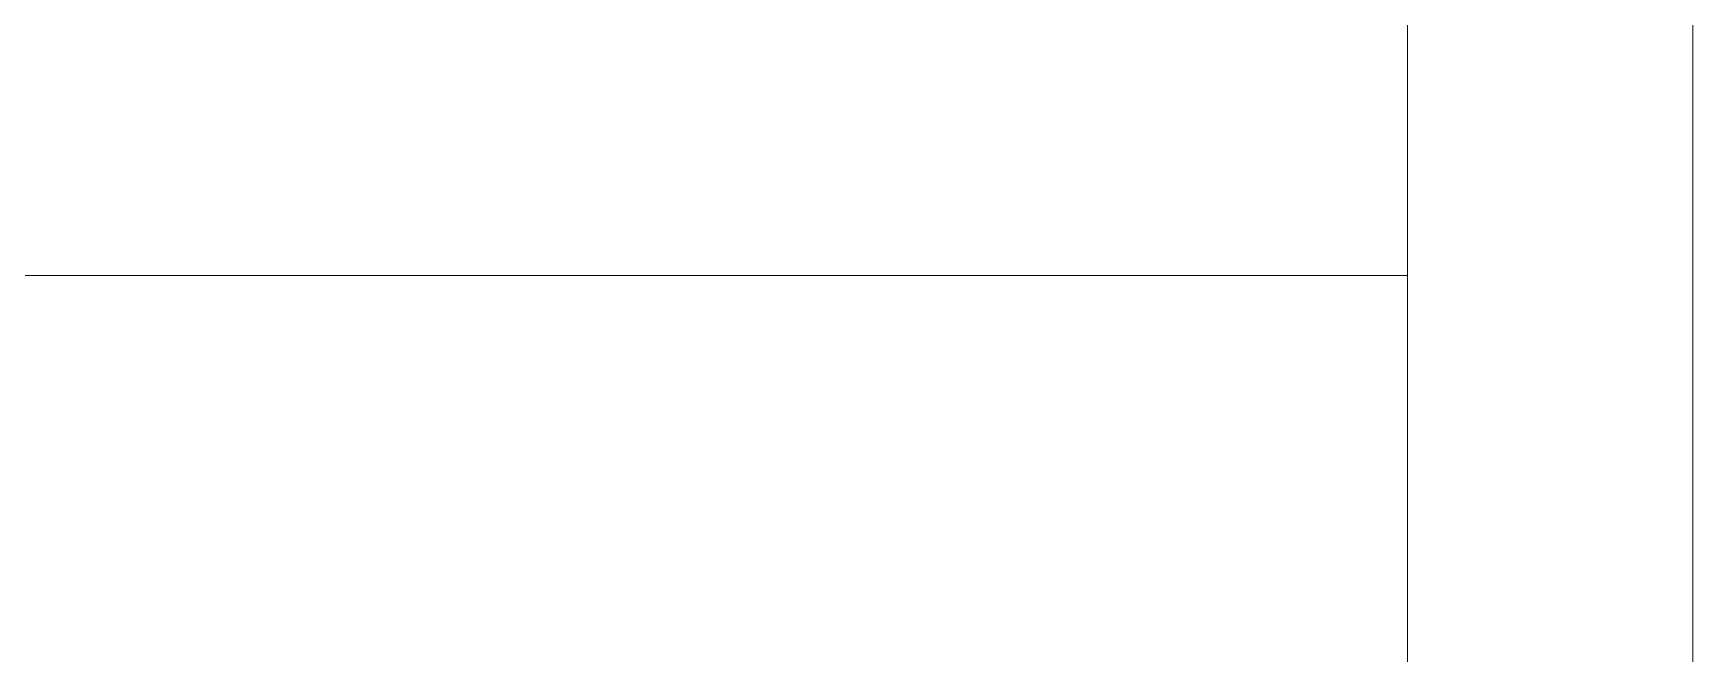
# Model space of a CAD drawing. Header units: millimetres. Extents: x 26027 to 581921, y 7230 to 233891.
# Drawn here: x 477130 to 478002, y 176573 to 176899 of the extents above; entities that cross this region are included whole.
import ezdxf

# ---------------------------------------------------------------- set-up
doc = ezdxf.new("R2010")
doc.units = ezdxf.units.MM
doc.header["$LTSCALE"] = 5
for name, color, linetype, lineweight in [('Medical Equipment and Furniture', 163, 'Continuous', 0), ('NEW Wall', 166, 'Continuous', 5), ('Walls', 32, 'Continuous', 5)]:
    doc.layers.add(name, color=color, linetype=linetype, lineweight=lineweight)

# ---------------------------------------------------------------- blocks, each defined once
blk = doc.blocks.new('*X24')
at = {"color": 0}
for p, q in [((13, 1), (13, 1)), ((13, 1), (13, 1)), ((13, 1), (13, 1)), ((13, 1), (13, 1)), ((13, 1), (13, 1)), ((13, 1), (13, 1)), ((13, 1), (13, 1)), ((13, 1), (13, 1)), ((13, 1), (13, 1)), ((13, 1), (13, 1)), ((13, 1), (13, 1)), ((13, 1), (13, 1)), ((13, 1), (13, 1)), ((13, 1), (13, 1)), ((13, 1), (13, 1)), ((13, 1), (14, 1)), ((13, 1), (14, 1)), ((13, 1), (14, 1)), ((13, 1), (13, 1)), ((13, 1), (13, 1)), ((13, 1), (13, 1)), ((13, 1), (13, 1)), ((13, 1), (13, 1)), ((13, 1), (13, 1)), ((13, 1), (13, 1)), ((13, 1), (13, 1)), ((13, 1), (13, 1)), ((13, 1), (13, 1)), ((13, 1), (13, 1)), ((13, 1), (13, 1)), ((13, 1), (13, 1)), ((13, 1), (13, 1)), ((13, 1), (13, 1)), ((13, 1), (13, 1)), ((13, 1), (13, 1)), ((13, 1), (13, 1)), ((13, 1), (13, 1)), ((13, 1), (13, 1)), ((13, 1), (13, 1)), ((13, 1), (13, 1)), ((13, 1), (13, 1)), ((13, 1), (13, 1)), ((13, 1), (13, 1)), ((13, 1), (13, 1)), ((13, 1), (13, 1)), ((13, 1), (13, 1)), ((13, 1), (13, 1)), ((13, 1), (13, 1)), ((13, 1), (13, 1)), ((13, 1), (13, 1)), ((13, 1), (13, 1)), ((13, 1), (13, 1)), ((13, 1), (13, 1)), ((13, 1), (13, 1)), ((13, 1), (13, 1)), ((13, 1), (13, 1)), ((13, 1), (13, 1)), ((13, 1), (13, 1)), ((13, 1), (13, 1)), ((13, 1), (13, 1)), ((13, 1), (13, 1)), ((13, 1), (13, 1)), ((13, 1), (13, 1)), ((13, 1), (13, 1)), ((13, 1), (13, 1)), ((13, 1), (13, 1)), ((13, 1), (13, 1)), ((13, 1), (13, 1)), ((13, 1), (13, 1)), ((13, 1), (13, 1)), ((13, 1), (13, 1)), ((13, 1), (13, 1)), ((13, 1), (13, 1)), ((13, 1), (13, 1)), ((13, 1), (13, 1)), ((13, 1), (13, 1)), ((13, 1), (13, 1)), ((13, 1), (13, 1)), ((13, 1), (13, 1)), ((13, 1), (13, 1)), ((13, 1), (13, 1)), ((13, 1), (13, 1)), ((13, 1), (13, 1)), ((13, 1), (13, 1)), ((13, 1), (13, 1)), ((13, 1), (13, 1)), ((13, 1), (13, 1)), ((13, 1), (13, 1)), ((13, 1), (13, 1)), ((13, 1), (13, 1)), ((13, 1), (13, 1)), ((13, 1), (13, 1)), ((13, 1), (13, 1)), ((13, 1), (13, 1)), ((13, 1), (13, 1)), ((13, 1), (13, 1)), ((13, 1), (13, 1)), ((13, 1), (13, 1)), ((13, 1), (13, 1)), ((13, 1), (13, 1)), ((13, 1), (13, 1)), ((13, 1), (13, 1)), ((13, 1), (13, 1)), ((13, 1), (13, 1)), ((13, 1), (13, 1)), ((13, 1), (13, 1)), ((13, 1), (13, 1)), ((13, 1), (13, 1)), ((13, 1), (13, 1)), ((13, 1), (13, 1)), ((13, 1), (13, 1)), ((13, 1), (13, 1)), ((13, 1), (13, 1)), ((13, 1), (13, 1)), ((13, 1), (13, 1)), ((13, 1), (13, 1)), ((13, 1), (13, 1)), ((13, 1), (13, 1)), ((13, 1), (13, 1)), ((13, 1), (13, 1)), ((13, 1), (13, 1)), ((13, 1), (13, 1)), ((13, 1), (13, 1)), ((13, 1), (14, 1)), ((13, 0), (13, 0)), ((13, 0), (13, 0)), ((13, 0), (13, 0)), ((13, 0), (13, 0)), ((13, 0), (13, 0)), ((13, 0), (13, 0)), ((13, 0), (13, 0)), ((13, 0), (13, 0)), ((13, 0), (13, 0)), ((13, 0), (13, 0)), ((13, 0), (13, 0)), ((13, 0), (13, 0)), ((13, 0), (13, 0)), ((13, 0), (13, 0)), ((13, 0), (13, 0)), ((13, 0), (13, 0)), ((13, 0), (13, 0)), ((13, 0), (13, 0)), ((13, 0), (13, 0)), ((13, 0), (13, 0)), ((13, 0), (13, 0)), ((13, 0), (13, 0)), ((13, 0), (13, 0)), ((13, 0), (13, 0)), ((13, 0), (13, 0)), ((13, 0), (13, 0)), ((13, 0), (13, 0)), ((13, 0), (13, 0)), ((13, 0), (13, 0)), ((13, 0), (13, 0)), ((13, 0), (13, 0)), ((13, 0), (13, 0)), ((13, 0), (13, 0)), ((13, 0), (13, 0)), ((13, 0), (13, 0)), ((13, 0), (13, 0)), ((13, 0), (13, 0)), ((13, 0), (13, 0)), ((13, 0), (13, 0)), ((13, 0), (13, 0)), ((13, 0), (13, 0)), ((13, 0), (13, 0)), ((13, 0), (13, 0)), ((13, 0), (13, 0)), ((13, 0), (13, 0)), ((13, 0), (13, 0)), ((13, 0), (13, 0)), ((13, 0), (13, 0)), ((13, 0), (14, 0)), ((13, 0), (14, 0)), ((13, 0), (13, 0)), ((13, 0), (14, 0)), ((14, 1), (14, 1)), ((14, 1), (14, 1)), ((14, 1), (14, 1)), ((14, 1), (14, 1)), ((14, 1), (14, 1)), ((14, 1), (14, 1)), ((14, 1), (14, 1)), ((14, 1), (14, 1)), ((14, 1), (14, 1)), ((14, 1), (14, 1)), ((14, 1), (14, 1)), ((14, 1), (14, 1)), ((14, 1), (14, 1)), ((14, 1), (14, 1)), ((14, 1), (14, 1)), ((14, 1), (14, 1)), ((14, 1), (14, 1)), ((14, 1), (14, 1)), ((14, 1), (14, 1)), ((14, 1), (14, 1)), ((14, 1), (14, 1)), ((14, 1), (14, 1)), ((14, 1), (14, 1)), ((14, 1), (14, 1)), ((14, 1), (14, 1)), ((14, 1), (14, 1)), ((14, 1), (14, 1)), ((14, 1), (14, 1)), ((14, 1), (14, 1)), ((14, 1), (14, 1)), ((14, 1), (14, 1)), ((14, 1), (14, 1)), ((14, 1), (14, 1)), ((14, 1), (14, 1)), ((14, 1), (14, 1)), ((14, 1), (14, 1)), ((14, 1), (14, 1)), ((14, 1), (14, 1)), ((14, 1), (14, 1)), ((14, 1), (14, 1)), ((14, 1), (14, 1)), ((14, 1), (14, 1)), ((14, 1), (14, 1)), ((14, 1), (14, 1)), ((14, 1), (14, 1)), ((14, 1), (14, 1)), ((14, 1), (14, 1)), ((14, 1), (14, 1)), ((14, 1), (14, 1)), ((14, 1), (14, 1)), ((14, 1), (14, 1)), ((14, 1), (14, 1)), ((14, 1), (14, 1)), ((14, 1), (14, 1)), ((14, 1), (14, 1)), ((14, 1), (14, 1)), ((14, 1), (14, 1)), ((14, 1), (14, 1)), ((14, 1), (14, 1)), ((14, 1), (14, 1)), ((14, 1), (14, 1)), ((14, 1), (14, 1)), ((14, 1), (14, 1)), ((14, 1), (14, 1)), ((14, 1), (14, 1)), ((14, 1), (14, 1)), ((14, 1), (14, 1)), ((14, 1), (14, 1)), ((14, 1), (14, 1)), ((14, 1), (14, 1)), ((14, 1), (14, 1)), ((14, 1), (14, 1)), ((14, 1), (14, 1)), ((14, 1), (14, 1)), ((14, 1), (14, 1)), ((14, 1), (14, 1)), ((14, 1), (14, 1)), ((14, 1), (14, 1)), ((14, 1), (14, 1)), ((14, 1), (14, 1)), ((14, 1), (14, 1)), ((14, 1), (14, 1)), ((14, 1), (14, 1)), ((14, 1), (14, 1)), ((14, 1), (14, 1)), ((14, 1), (14, 1)), ((14, 1), (14, 1)), ((14, 1), (14, 1)), ((14, 1), (14, 1)), ((14, 1), (14, 1)), ((14, 1), (14, 1)), ((14, 1), (14, 1)), ((14, 1), (14, 1)), ((14, 1), (14, 1)), ((14, 0), (14, 0)), ((14, 0), (14, 0)), ((14, 0), (14, 0)), ((14, 0), (14, 0)), ((14, 0), (14, 0)), ((14, 0), (14, 0)), ((14, 0), (14, 0)), ((14, 0), (14, 0)), ((14, 0), (14, 0)), ((14, 0), (14, 0)), ((14, 0), (14, 0)), ((14, 0), (14, 0)), ((14, 0), (14, 0)), ((14, 0), (14, 0)), ((14, 0), (14, 0)), ((14, 0), (14, 0)), ((14, 0), (14, 0)), ((14, 0), (14, 0)), ((14, 0), (14, 0)), ((14, 0), (14, 0)), ((14, 0), (14, 0)), ((14, 0), (14, 0)), ((14, 0), (14, 0)), ((14, 0), (14, 0)), ((14, 0), (14, 0)), ((14, 0), (14, 0)), ((14, 0), (14, 0)), ((14, 0), (14, 0)), ((14, 0), (14, 0)), ((14, 0), (14, 0)), ((14, 0), (14, 0)), ((14, 0), (14, 0)), ((14, 0), (14, 0)), ((14, 0), (14, 0)), ((14, 0), (14, 0)), ((14, 0), (14, 0)), ((14, 0), (14, 0)), ((14, 0), (14, 0)), ((14, 0), (14, 0)), ((14, 0), (14, 0)), ((14, 0), (14, 0)), ((14, 0), (14, 0)), ((14, 0), (14, 0)), ((14, 0), (14, 0)), ((14, 0), (14, 0)), ((14, 0), (14, 0)), ((14, 0), (14, 0)), ((14, 0), (14, 0)), ((13, 0), (13, 0)), ((13, 0), (14, 0)), ((13, 0), (13, 0)), ((13, 0), (14, 0)), ((13, 0), (13, 0)), ((13, 0), (14, 0)), ((13, 0), (13, 0)), ((13, 0), (13, 0)), ((13, 0), (13, 0)), ((13, 0), (13, 0)), ((13, 0), (14, 0)), ((13, 0), (13, 0)), ((13, 0), (14, 0)), ((13, 0), (13, 0)), ((13, 0), (14, 0)), ((13, 0), (13, 0)), ((13, 0), (14, 0)), ((13, 0), (13, 0)), ((13, 0), (14, 0)), ((13, 0), (13, 0)), ((13, 0), (14, 0)), ((13, 0), (13, 0)), ((13, 0), (14, 0)), ((13, 0), (13, 0)), ((13, 0), (13, 0)), ((13, 0), (13, 0)), ((13, 0), (14, 0)), ((13, 0), (13, 0)), ((13, 0), (14, 0)), ((13, 0), (13, 0)), ((13, 0), (14, 0)), ((13, 0), (13, 0)), ((13, 0), (14, 0)), ((13, 0), (13, 0)), ((13, 0), (13, 0)), ((13, 0), (13, 0)), ((13, 0), (13, 0)), ((13, 0), (13, 0)), ((13, 0), (13, 0)), ((13, 0), (13, 0)), ((13, 0), (13, 0)), ((13, 0), (13, 0)), ((13, 0), (13, 0)), ((13, 0), (13, 0)), ((13, 0), (13, 0)), ((13, 0), (13, 0)), ((13, 0), (13, 0)), ((13, 0), (13, 0)), ((13, 0), (13, 0)), ((13, 0), (13, 0)), ((13, 0), (13, 0)), ((13, 0), (13, 0)), ((13, 0), (13, 0)), ((13, 0), (13, 0)), ((13, 0), (13, 0)), ((13, 0), (13, 0)), ((13, 0), (13, 0)), ((13, 0), (13, 0)), ((13, 0), (13, 0)), ((13, 0), (13, 0)), ((13, 0), (13, 0)), ((13, 0), (13, 0)), ((13, 0), (13, 0)), ((13, 0), (13, 0)), ((13, -1), (13, -1)), ((13, -1), (13, -1)), ((13, -1), (13, -1)), ((13, -1), (13, -1)), ((13, -1), (13, -1)), ((13, -1), (14, -1)), ((13, -1), (13, -1)), ((14, 0), (14, 0)), ((14, 0), (14, 0)), ((14, 0), (14, 0)), ((14, 0), (14, 0)), ((14, 0), (14, 0)), ((14, 0), (14, 0)), ((14, 0), (14, 0)), ((14, 0), (14, 0)), ((14, 0), (14, 0)), ((14, 0), (14, 0)), ((14, 0), (14, 0)), ((14, 0), (14, 0)), ((14, 0), (14, 0)), ((14, 0), (14, 0)), ((14, 0), (14, 0)), ((13, 0), (14, 0)), ((14, 0), (14, 0)), ((14, 0), (14, 0)), ((14, 0), (14, 0)), ((14, 0), (14, 0)), ((14, 0), (14, 0)), ((14, 0), (14, 0)), ((14, 0), (14, 0)), ((14, 0), (14, 0)), ((14, 0), (14, 0)), ((14, 0), (14, 0)), ((14, 0), (14, 0)), ((14, 0), (14, 0)), ((14, 0), (14, 0)), ((14, 0), (14, 0)), ((14, 0), (14, 0)), ((14, 0), (14, 0)), ((14, 0), (14, 0)), ((14, 0), (14, 0)), ((14, 0), (14, 0)), ((14, 0), (14, 0)), ((14, 0), (14, 0)), ((14, 0), (14, 0)), ((14, 0), (14, 0)), ((14, 0), (14, 0)), ((14, 0), (14, 0)), ((14, 0), (14, 0)), ((14, 0), (14, 0)), ((14, 0), (14, 0)), ((14, 0), (14, 0)), ((14, 0), (14, 0)), ((14, 0), (14, 0)), ((14, 0), (14, 0)), ((14, 0), (14, 0)), ((14, 0), (14, 0)), ((14, -1), (14, -1)), ((14, -1), (14, -1)), ((14, -1), (14, -1)), ((14, -1), (14, -1)), ((14, -1), (14, -1))]:
    blk.add_line(p, q, dxfattribs=at)
blk = doc.blocks.new('*X23')
at = {"color": 0}
for p, q in [((5, 3), (5, 3)), ((5, 3), (5, 3)), ((5, 3), (5, 3)), ((5, 3), (5, 3)), ((5, 3), (5, 3)), ((5, 3), (5, 3)), ((5, 3), (5, 3)), ((5, 3), (5, 3)), ((5, 3), (5, 3)), ((5, 3), (5, 3)), ((5, 3), (5, 3)), ((5, 3), (5, 3)), ((5, 3), (5, 3)), ((5, 3), (5, 3)), ((5, 3), (5, 3)), ((5, 3), (5, 3)), ((5, 3), (5, 3)), ((5, 3), (5, 3)), ((5, 3), (5, 3)), ((5, 3), (5, 3)), ((5, 3), (5, 3)), ((5, 3), (5, 3)), ((5, 3), (5, 3)), ((5, 3), (5, 3)), ((5, 3), (5, 3)), ((5, 3), (5, 3)), ((5, 3), (5, 3)), ((5, 3), (5, 3)), ((5, 3), (5, 3)), ((5, 3), (5, 3)), ((5, 3), (5, 3)), ((5, 3), (5, 3)), ((5, 3), (5, 3)), ((5, 3), (5, 3)), ((5, 3), (5, 3)), ((5, 3), (5, 3)), ((5, 3), (5, 3)), ((5, 3), (5, 3)), ((5, 3), (5, 3)), ((5, 3), (5, 3)), ((5, 3), (5, 3)), ((5, 3), (5, 3)), ((5, 3), (5, 3)), ((5, 3), (5, 3)), ((5, 3), (5, 3)), ((5, 3), (5, 3)), ((5, 3), (5, 3)), ((5, 3), (5, 3)), ((5, 3), (5, 3)), ((5, 3), (5, 3)), ((5, 3), (5, 3)), ((5, 3), (5, 3)), ((5, 3), (5, 3)), ((5, 3), (5, 3)), ((5, 3), (5, 3)), ((5, 3), (5, 3)), ((5, 3), (5, 3)), ((5, 3), (5, 3)), ((5, 3), (5, 3)), ((5, 3), (5, 3)), ((5, 3), (5, 3)), ((5, 3), (5, 3)), ((5, 3), (5, 3)), ((5, 3), (5, 3)), ((5, 3), (5, 3)), ((5, 3), (5, 3)), ((6, 3), (5, 3)), ((5, 3), (5, 3)), ((6, 3), (5, 3)), ((5, 3), (5, 3)), ((6, 3), (5, 3)), ((5, 3), (5, 3)), ((6, 3), (5, 3)), ((5, 3), (5, 3)), ((5, 3), (5, 3)), ((5, 3), (5, 3)), ((5, 3), (5, 3)), ((5, 3), (5, 3)), ((5, 3), (5, 3)), ((5, 3), (5, 3)), ((5, 3), (5, 3)), ((5, 3), (5, 3)), ((5, 3), (5, 3)), ((5, 3), (5, 3)), ((5, 3), (5, 3)), ((5, 3), (5, 3)), ((5, 3), (5, 3)), ((5, 3), (5, 3)), ((5, 3), (5, 3)), ((5, 3), (5, 3)), ((5, 3), (5, 3)), ((5, 3), (5, 3)), ((5, 3), (5, 3)), ((5, 3), (5, 3)), ((5, 3), (5, 3)), ((5, 3), (5, 3)), ((6, 3), (6, 3)), ((6, 3), (6, 3)), ((6, 3), (6, 3)), ((6, 3), (6, 3)), ((6, 3), (6, 3)), ((6, 3), (6, 3)), ((6, 3), (6, 3)), ((6, 3), (6, 3)), ((6, 3), (6, 3)), ((6, 3), (6, 3)), ((6, 3), (6, 3)), ((6, 3), (6, 3)), ((6, 3), (6, 3)), ((6, 3), (6, 3)), ((6, 3), (6, 3)), ((6, 3), (6, 3)), ((6, 3), (6, 3)), ((6, 3), (6, 3)), ((6, 3), (6, 3)), ((6, 3), (6, 3)), ((6, 3), (6, 3)), ((6, 3), (6, 3)), ((6, 3), (6, 3)), ((6, 3), (6, 3)), ((6, 3), (6, 3)), ((6, 3), (6, 3)), ((6, 3), (6, 3)), ((6, 3), (6, 3)), ((6, 3), (6, 3)), ((6, 3), (6, 3)), ((6, 3), (6, 3)), ((6, 3), (6, 3)), ((6, 3), (6, 3)), ((6, 3), (6, 3)), ((6, 3), (6, 3)), ((6, 3), (6, 3)), ((6, 3), (6, 3)), ((6, 3), (6, 3)), ((6, 3), (6, 3)), ((6, 3), (6, 3)), ((6, 3), (6, 3)), ((6, 3), (6, 3)), ((6, 3), (6, 3)), ((6, 3), (6, 3)), ((6, 3), (6, 3)), ((6, 3), (6, 3)), ((6, 3), (6, 3)), ((6, 3), (6, 3)), ((6, 3), (6, 3)), ((6, 3), (6, 3)), ((6, 3), (6, 3)), ((6, 3), (6, 3)), ((6, 3), (6, 3)), ((6, 3), (6, 3)), ((6, 3), (6, 3)), ((6, 3), (6, 3)), ((6, 3), (6, 3)), ((6, 3), (6, 3)), ((6, 3), (6, 3)), ((6, 3), (6, 3)), ((6, 3), (6, 3)), ((6, 3), (6, 3)), ((6, 3), (6, 3)), ((6, 3), (6, 3)), ((6, 3), (6, 3)), ((6, 3), (6, 3)), ((6, 3), (6, 3)), ((6, 3), (6, 3)), ((6, 3), (6, 3)), ((6, 3), (6, 3)), ((6, 3), (6, 3)), ((6, 3), (6, 3)), ((6, 3), (6, 3)), ((6, 3), (6, 3)), ((6, 3), (6, 3)), ((6, 3), (6, 3)), ((6, 3), (6, 3)), ((6, 3), (6, 3)), ((6, 3), (6, 3)), ((6, 3), (6, 3)), ((6, 3), (6, 3)), ((6, 3), (6, 3)), ((6, 3), (6, 3)), ((6, 3), (6, 3)), ((6, 3), (6, 3)), ((6, 3), (6, 3)), ((6, 3), (6, 3)), ((6, 3), (6, 3)), ((6, 3), (6, 3)), ((6, 3), (6, 3)), ((6, 3), (6, 3)), ((6, 3), (6, 3)), ((6, 3), (6, 3)), ((6, 3), (6, 3)), ((6, 3), (6, 3)), ((6, 3), (6, 3)), ((6, 3), (6, 3)), ((6, 3), (6, 3)), ((6, 3), (6, 3)), ((6, 3), (6, 3)), ((6, 3), (6, 3)), ((6, 3), (6, 3)), ((6, 3), (6, 3)), ((6, 3), (6, 3)), ((6, 3), (6, 3)), ((6, 3), (6, 3)), ((6, 3), (6, 3)), ((6, 3), (6, 3)), ((6, 3), (6, 3)), ((6, 3), (6, 3)), ((6, 3), (6, 3)), ((6, 3), (6, 3)), ((6, 3), (6, 3)), ((6, 3), (6, 3)), ((6, 3), (6, 3)), ((6, 3), (6, 3)), ((6, 3), (6, 3)), ((6, 3), (6, 3)), ((6, 3), (6, 3)), ((6, 3), (6, 3)), ((6, 3), (6, 3)), ((6, 3), (6, 3)), ((6, 3), (6, 3)), ((6, 3), (6, 3)), ((6, 3), (6, 3)), ((6, 3), (6, 3)), ((6, 3), (6, 3)), ((6, 3), (6, 3)), ((6, 3), (6, 3)), ((6, 3), (6, 3)), ((6, 3), (6, 3)), ((6, 3), (6, 3)), ((6, 3), (6, 3)), ((6, 3), (6, 3)), ((6, 3), (6, 3)), ((6, 3), (6, 3)), ((6, 3), (6, 3)), ((6, 3), (6, 3)), ((6, 3), (6, 3)), ((6, 3), (6, 3)), ((6, 3), (6, 3)), ((6, 3), (6, 3)), ((6, 3), (6, 3)), ((6, 3), (6, 3)), ((6, 3), (6, 3)), ((6, 3), (6, 3)), ((6, 3), (6, 3)), ((6, 3), (6, 3)), ((6, 3), (6, 3)), ((6, 3), (6, 3)), ((6, 3), (6, 3)), ((6, 3), (6, 3)), ((6, 3), (6, 3)), ((6, 3), (6, 3)), ((6, 3), (6, 3)), ((6, 3), (6, 3)), ((6, 3), (6, 3)), ((6, 3), (6, 3)), ((6, 3), (6, 3)), ((6, 3), (6, 3)), ((6, 3), (6, 3)), ((6, 3), (6, 3)), ((6, 3), (6, 3)), ((6, 3), (6, 3)), ((6, 3), (6, 3)), ((6, 3), (6, 3)), ((6, 3), (6, 3)), ((6, 3), (6, 3)), ((6, 3), (6, 3)), ((6, 3), (6, 3)), ((6, 3), (6, 3)), ((6, 3), (6, 3)), ((6, 3), (6, 3)), ((6, 3), (6, 3)), ((6, 3), (6, 3)), ((6, 3), (6, 3)), ((6, 3), (6, 3)), ((6, 3), (6, 3)), ((6, 3), (6, 3)), ((6, 3), (6, 3)), ((6, 3), (6, 3)), ((6, 3), (6, 3)), ((6, 3), (6, 3)), ((6, 3), (6, 3)), ((6, 3), (6, 3)), ((6, 3), (6, 3)), ((6, 3), (6, 3)), ((6, 3), (6, 3)), ((6, 3), (6, 3)), ((6, 3), (6, 3)), ((6, 3), (6, 3)), ((6, 3), (6, 3)), ((6, 3), (6, 3)), ((6, 3), (6, 3)), ((6, 3), (6, 3)), ((6, 3), (6, 3)), ((6, 3), (6, 3)), ((6, 3), (6, 3)), ((6, 3), (6, 3)), ((6, 3), (6, 3)), ((6, 3), (6, 3)), ((6, 3), (6, 3)), ((6, 3), (6, 3)), ((6, 3), (6, 3)), ((6, 3), (5, 3)), ((6, 3), (5, 3)), ((6, 3), (5, 3)), ((6, 3), (5, 3)), ((6, 3), (5, 3)), ((6, 3), (6, 3)), ((6, 3), (6, 3)), ((6, 3), (6, 3)), ((6, 3), (6, 3)), ((6, 3), (6, 3)), ((6, 3), (6, 3)), ((6, 3), (6, 3)), ((6, 3), (6, 3)), ((6, 3), (6, 3)), ((6, 3), (6, 3)), ((6, 3), (6, 3)), ((6, 3), (6, 3)), ((6, 3), (6, 3)), ((6, 3), (6, 3)), ((6, 3), (6, 3)), ((6, 3), (6, 3)), ((6, 3), (6, 3)), ((6, 3), (6, 3)), ((6, 3), (6, 3)), ((6, 3), (6, 3)), ((6, 3), (6, 3)), ((6, 3), (6, 3)), ((6, 3), (6, 3)), ((6, 3), (6, 3)), ((6, 3), (6, 3)), ((6, 3), (6, 3)), ((6, 3), (6, 3)), ((6, 3), (6, 3)), ((6, 3), (6, 3)), ((6, 3), (6, 3)), ((6, 3), (6, 3)), ((6, 3), (6, 3)), ((6, 3), (6, 3)), ((6, 3), (6, 3)), ((6, 3), (6, 3)), ((6, 3), (6, 3)), ((6, 3), (6, 3)), ((6, 3), (6, 3)), ((6, 3), (6, 3)), ((6, 3), (6, 3)), ((6, 3), (6, 3)), ((6, 3), (6, 3)), ((6, 3), (6, 3)), ((6, 3), (6, 3)), ((6, 3), (6, 3)), ((6, 3), (6, 3)), ((6, 3), (6, 3)), ((6, 3), (6, 3)), ((6, 3), (6, 3)), ((6, 3), (6, 3)), ((6, 3), (6, 3)), ((6, 3), (6, 3)), ((6, 3), (6, 3)), ((6, 3), (6, 3)), ((6, 3), (6, 3)), ((6, 3), (6, 3)), ((6, 3), (6, 3)), ((6, 3), (6, 3)), ((6, 3), (6, 3)), ((6, 3), (6, 3)), ((6, 3), (6, 3)), ((6, 3), (6, 3)), ((6, 3), (6, 3)), ((6, 3), (6, 3)), ((6, 3), (6, 3)), ((6, 3), (6, 3)), ((6, 3), (6, 3)), ((6, 3), (6, 3)), ((6, 3), (6, 3)), ((6, 3), (6, 3)), ((6, 3), (6, 3)), ((6, 3), (6, 3)), ((6, 3), (6, 3)), ((6, 3), (6, 3)), ((6, 3), (6, 3)), ((6, 3), (6, 3)), ((6, 3), (6, 3)), ((6, 3), (6, 3)), ((6, 3), (6, 3)), ((6, 3), (6, 3)), ((6, 3), (6, 3)), ((6, 3), (6, 3)), ((6, 3), (6, 3)), ((6, 3), (6, 3)), ((6, 3), (6, 3)), ((6, 3), (6, 3)), ((6, 3), (6, 3)), ((6, 3), (6, 3)), ((6, 3), (6, 3)), ((6, 3), (6, 3)), ((6, 3), (6, 3)), ((6, 3), (6, 3)), ((6, 3), (6, 3)), ((6, 3), (6, 3)), ((6, 3), (6, 3)), ((6, 3), (6, 3)), ((6, 3), (6, 3)), ((6, 3), (6, 3)), ((6, 3), (6, 3)), ((6, 3), (6, 3)), ((6, 3), (6, 3)), ((6, 3), (6, 3)), ((6, 3), (6, 3)), ((6, 3), (6, 3)), ((6, 3), (6, 3)), ((6, 3), (6, 3)), ((6, 3), (6, 3)), ((6, 3), (6, 3)), ((6, 3), (6, 3)), ((6, 3), (6, 3)), ((6, 3), (6, 3)), ((6, 3), (6, 3)), ((6, 3), (6, 3)), ((6, 3), (6, 3)), ((6, 3), (6, 3)), ((6, 3), (6, 3)), ((6, 3), (6, 3)), ((6, 3), (6, 3)), ((6, 3), (6, 3)), ((6, 3), (6, 3)), ((6, 3), (6, 3)), ((6, 3), (6, 3)), ((6, 3), (6, 3)), ((6, 3), (6, 3)), ((6, 3), (6, 3)), ((6, 3), (6, 3)), ((6, 3), (6, 3)), ((6, 3), (6, 3)), ((6, 3), (6, 3)), ((6, 3), (6, 3)), ((6, 3), (6, 3)), ((6, 3), (6, 3)), ((6, 3), (6, 3)), ((6, 3), (6, 3)), ((6, 3), (6, 3)), ((6, 3), (6, 3)), ((6, 3), (6, 3)), ((6, 3), (6, 3)), ((6, 3), (6, 3)), ((6, 3), (6, 3)), ((6, 3), (6, 3)), ((6, 3), (6, 3)), ((6, 3), (6, 3)), ((6, 3), (6, 3)), ((6, 3), (6, 3)), ((6, 3), (6, 3)), ((6, 3), (6, 3)), ((6, 3), (6, 3)), ((6, 3), (6, 3)), ((6, 3), (6, 3)), ((6, 3), (6, 3)), ((6, 3), (6, 3)), ((6, 3), (6, 3)), ((6, 3), (6, 3)), ((6, 3), (6, 3)), ((6, 3), (6, 3)), ((6, 3), (6, 3)), ((6, 3), (6, 3)), ((6, 3), (6, 3)), ((6, 3), (6, 3)), ((6, 3), (6, 3)), ((6, 3), (6, 3)), ((6, 3), (6, 3)), ((6, 3), (6, 3)), ((6, 3), (6, 3)), ((6, 3), (6, 3)), ((6, 3), (6, 3)), ((6, 3), (6, 3)), ((6, 3), (6, 3)), ((6, 3), (6, 3)), ((6, 3), (6, 3)), ((6, 3), (6, 3)), ((6, 3), (6, 3)), ((6, 3), (6, 3)), ((6, 3), (6, 3)), ((6, 3), (6, 3)), ((6, 3), (6, 3)), ((6, 3), (6, 3)), ((6, 3), (6, 3)), ((6, 3), (6, 3)), ((6, 3), (6, 3)), ((6, 3), (6, 3)), ((6, 3), (6, 3)), ((6, 3), (6, 3)), ((6, 3), (6, 3)), ((6, 3), (6, 3)), ((6, 3), (6, 3)), ((6, 3), (6, 3)), ((6, 3), (6, 3)), ((6, 3), (6, 3)), ((6, 3), (6, 3)), ((6, 3), (6, 3)), ((6, 3), (6, 3)), ((6, 3), (6, 3)), ((6, 3), (6, 3)), ((6, 3), (6, 3)), ((6, 3), (6, 3)), ((6, 3), (6, 3)), ((6, 3), (6, 3)), ((6, 3), (6, 3)), ((6, 3), (6, 3)), ((6, 3), (6, 3)), ((6, 3), (6, 3)), ((6, 3), (6, 3)), ((6, 3), (6, 3)), ((6, 3), (6, 3)), ((6, 3), (6, 3)), ((6, 3), (6, 3)), ((6, 3), (6, 3)), ((6, 3), (6, 3)), ((6, 3), (6, 3)), ((6, 3), (6, 3)), ((6, 3), (6, 3)), ((6, 3), (6, 3)), ((6, 3), (6, 3)), ((6, 3), (6, 3)), ((6, 3), (6, 3)), ((6, 3), (6, 3)), ((6, 3), (6, 3)), ((6, 3), (6, 3)), ((6, 3), (6, 3)), ((6, 3), (6, 3)), ((6, 3), (6, 3)), ((6, 3), (6, 3)), ((6, 3), (6, 3)), ((6, 3), (6, 3)), ((6, 3), (6, 3)), ((6, 3), (6, 3)), ((6, 3), (6, 3)), ((6, 3), (6, 3)), ((6, 3), (6, 3)), ((6, 3), (6, 3)), ((6, 3), (6, 3)), ((6, 3), (6, 3)), ((6, 3), (6, 3)), ((6, 3), (6, 3)), ((6, 3), (6, 3)), ((6, 3), (6, 3)), ((6, 3), (6, 3)), ((6, 3), (6, 3)), ((6, 3), (6, 3)), ((6, 3), (6, 3)), ((6, 3), (6, 3)), ((6, 3), (6, 3)), ((6, 3), (6, 3)), ((6, 3), (6, 3)), ((6, 3), (6, 3)), ((6, 3), (6, 3)), ((6, 3), (6, 3)), ((6, 3), (6, 3)), ((6, 3), (6, 3)), ((6, 3), (6, 3)), ((6, 3), (6, 3)), ((6, 3), (6, 3)), ((6, 3), (6, 3)), ((6, 3), (6, 3)), ((6, 3), (6, 3)), ((6, 3), (6, 3)), ((6, 3), (6, 3)), ((6, 3), (6, 3)), ((6, 3), (6, 3)), ((6, 3), (6, 3)), ((6, 3), (6, 3)), ((6, 3), (6, 3)), ((6, 3), (6, 3)), ((6, 3), (6, 3)), ((6, 3), (6, 3)), ((6, 3), (6, 3)), ((6, 3), (6, 3)), ((6, 3), (6, 3)), ((6, 3), (6, 3)), ((6, 3), (6, 3)), ((6, 3), (6, 3)), ((6, 3), (6, 3)), ((6, 3), (6, 3)), ((6, 3), (6, 3)), ((6, 3), (6, 3)), ((6, 3), (6, 3)), ((6, 3), (6, 3)), ((6, 3), (6, 3)), ((6, 3), (6, 3)), ((6, 3), (6, 3)), ((6, 3), (6, 3)), ((6, 3), (6, 3)), ((6, 3), (6, 3)), ((6, 3), (6, 3)), ((6, 3), (6, 3)), ((6, 3), (6, 3)), ((6, 3), (6, 3)), ((6, 3), (6, 3)), ((6, 3), (6, 3)), ((6, 3), (6, 3)), ((6, 3), (6, 3)), ((6, 3), (6, 3)), ((6, 3), (6, 3)), ((6, 3), (6, 3)), ((6, 3), (6, 3)), ((6, 3), (6, 3)), ((6, 3), (6, 3)), ((6, 3), (6, 3)), ((6, 3), (6, 3)), ((6, 3), (6, 3)), ((6, 3), (6, 3)), ((6, 3), (6, 3)), ((6, 3), (6, 3)), ((6, 3), (6, 3)), ((6, 3), (6, 3)), ((6, 3), (6, 3)), ((6, 3), (6, 3)), ((6, 3), (6, 3)), ((6, 3), (6, 3)), ((6, 3), (6, 3)), ((6, 3), (6, 3)), ((6, 3), (6, 3)), ((6, 3), (6, 3)), ((6, 3), (6, 3)), ((6, 3), (6, 3))]:
    blk.add_line(p, q, dxfattribs=at)
blk = doc.blocks.new('GF21043-P')
at = {"color": 0}
for p, q in [((0.8, 0.75), (-0.8, 0.75)), ((0.8, 0), (0.8, 0.75))]:
    blk.add_line(p, q, dxfattribs=at)
for points in [[(0.8, 0.75), (0.8, 0.75), (0.8, 0.75), (0.8, 0.75), (0.8, 0.75), (0.8, 0.75), (0.8, 0.75), (0.8, 0.75), (0.8, 0.75), (0.8, 0.75), (0.8, 0.75), (0.8, 0.75), (0.8, 0.75), (0.8, 0.75), (0.8, 0.75), (0.8, 0.75), (0.8, 0.75), (0.8, 0.75), (0.8, 0.75), (0.8, 0.75), (0.8, 0.75), (0.8, 0.75), (0.8, 0.75), (0.8, 0.75), (0.8, 0.75), (0.8, 0.75), (0.8, 0.75), (0.8, 0.75), (0.8, 0.75), (0.8, 0.75), (0.8, 0.75), (0.8, 0.75), (0.8, 0.75), (0.8, 0.75), (0.8, 0.75), (0.8, 0.75), (0.8, 0.75), (0.8, 0.75), (0.8, 0.75), (0.8, 0.75), (0.8, 0.75), (0.8, 0.75), (0.8, 0.75), (0.8, 0.75), (0.8, 0.75), (0.8, 0.75), (0.8, 0.75), (0.8, 0.75), (0.8, 0.75), (0.8, 0.75), (0.8, 0.75), (0.8, 0.75), (0.8, 0.75), (0.8, 0.75), (0.8, 0.75), (0.8, 0.75), (0.8, 0.75), (0.8, 0.75), (0.8, 0.75), (0.8, 0.75), (0.8, 0.75), (0.8, 0.75), (0.8, 0.75), (0.8, 0.75), (0.8, 0.75), (0.8, 0.75), (0.8, 0.75), (0.8, 0.75), (0.8, 0.75), (0.8, 0.75), (0.8, 0.75), (0.8, 0.75), (0.8, 0.75), (0.8, 0.75), (0.8, 0.75), (0.8, 0.75), (0.8, 0.75), (0.8, 0.75), (0.8, 0.75), (0.8, 0.75), (0.8, 0.75), (0.8, 0.75), (0.8, 0.75), (0.8, 0.75), (0.8, 0.75), (0.8, 0.75), (0.8, 0.75), (0.8, 0.75), (0.8, 0.75), (0.8, 0.75), (0.8, 0.75), (0.8, 0.75), (0.8, 0.75), (0.8, 0.75), (0.8, 0.75), (0.8, 0.75), (0.8, 0.75), (0.8, 0.75), (0.8, 0.75), (0.8, 0.75), (0.8, 0.75), (0.8, 0.75), (0.8, 0.75), (0.8, 0.75), (0.8, 0.75), (0.8, 0.75), (0.8, 0.75), (0.8, 0.75), (0.8, 0.75), (0.8, 0.75), (0.8, 0.75), (0.8, 0.75), (0.8, 0.75), (0.8, 0.75), (0.8, 0.75), (0.8, 0.75), (0.8, 0.75), (0.8, 0.75), (0.8, 0.75), (0.8, 0.75), (0.8, 0.75), (0.8, 0.75), (0.8, 0.75), (0.8, 0.75), (0.8, 0.75), (0.8, 0.75), (0.8, 0.75), (0.8, 0.75), (0.8, 0.75), (0.8, 0.75), (0.8, 0.75), (0.8, 0.75), (0.8, 0.75), (0.8, 0.75), (0.8, 0.75), (0.8, 0.75), (0.8, 0.75), (0.8, 0.75), (0.8, 0.75), (0.8, 0.75), (0.8, 0.75), (0.8, 0.75), (0.8, 0.75), (0.8, 0.75), (0.8, 0.75), (0.8, 0.75), (0.8, 0.75), (0.8, 0.75), (0.8, 0.75), (0.8, 0.75), (0.8, 0.75), (0.8, 0.75), (0.8, 0.75), (0.8, 0.75), (0.8, 0.75), (0.8, 0.75), (0.8, 0.75), (0.8, 0.75), (0.8, 0.75), (0.8, 0.75), (0.8, 0.75), (0.8, 0.75), (0.8, 0.75), (0.8, 0.75), (0.8, 0.75), (0.8, 0.75), (0.8, 0.75), (0.8, 0.75), (0.8, 0.75), (0.8, 0.75), (0.8, 0.75), (0.8, 0.75), (0.8, 0.75), (0.8, 0.75), (0.8, 0.75), (0.8, 0.75), (0.8, 0.75), (0.8, 0.75), (0.8, 0.75), (0.8, 0.75), (0.8, 0.75), (0.8, 0.75), (0.8, 0.75), (0.8, 0.75), (0.8, 0.75), (0.8, 0.75), (0.8, 0.75), (0.8, 0.75), (0.8, 0.75), (0.8, 0.75), (0.8, 0.75), (0.8, 0.75), (0.8, 0.75), (0.8, 0.75), (0.8, 0.75), (0.8, 0.75), (0.8, 0.75), (0.8, 0.75), (0.8, 0.75), (0.8, 0.75), (0.8, 0.75), (0.8, 0.75), (0.8, 0.75), (0.8, 0.75), (0.8, 0.75), (0.8, 0.75), (0.8, 0.75), (0.8, 0.75), (0.8, 0.75), (0.8, 0.75), (0.8, 0.75), (0.8, 0.75), (0.8, 0.75), (0.8, 0.75), (0.8, 0.75), (0.8, 0.75), (0.8, 0.75), (0.8, 0.75), (0.8, 0.75), (0.8, 0.75), (0.8, 0.75), (0.8, 0.75), (0.8, 0.75), (0.8, 0.75), (0.8, 0.75), (0.8, 0.75), (0.8, 0.75), (0.8, 0.75), (0.8, 0.75), (0.8, 0.75), (0.8, 0.75), (0.8, 0.75), (0.8, 0.75), (0.8, 0.75), (0.8, 0.75), (0.8, 0.75), (0.8, 0.75), (0.8, 0.75), (0.8, 0.75), (0.8, 0.75), (0.8, 0.75), (0.8, 0.75), (0.8, 0.75), (0.8, 0.75), (0.8, 0.75), (0.8, 0.75), (0.8, 0.75), (0.8, 0.75), (0.8, 0.75), (0.8, 0.75), (0.8, 0.75), (0.8, 0.75), (0.8, 0.75), (0.8, 0.75), (0.8, 0.75), (0.8, 0.75), (0.8, 0.75), (0.8, 0.75), (0.8, 0.75), (0.8, 0.75), (0.8, 0.75), (0.8, 0.75), (0.8, 0.75), (0.8, 0.75), (0.8, 0.75), (0.8, 0.75), (0.8, 0.75), (0.8, 0.75), (0.8, 0.75), (0.8, 0.75), (0.8, 0.75), (0.8, 0.75), (0.8, 0.75), (0.8, 0.75), (0.8, 0.75), (0.8, 0.75), (0.8, 0.75)], [(0.8, 0.75), (0.8, 0.75), (0.8, 0.75), (0.8, 0.75), (0.8, 0.75), (0.8, 0.75), (0.8, 0.75), (0.8, 0.75), (0.8, 0.75), (0.8, 0.75), (0.8, 0.75), (0.8, 0.75), (0.8, 0.75), (0.8, 0.75), (0.8, 0.75), (0.8, 0.75), (0.8, 0.75), (0.8, 0.75), (0.8, 0.75), (0.8, 0.75), (0.8, 0.75), (0.8, 0.75), (0.8, 0.75), (0.8, 0.75), (0.8, 0.75), (0.8, 0.75), (0.8, 0.75), (0.8, 0.75), (0.8, 0.75), (0.8, 0.75), (0.8, 0.75), (0.8, 0.75), (0.8, 0.75), (0.8, 0.75), (0.8, 0.75), (0.8, 0.75), (0.8, 0.75), (0.8, 0.75), (0.8, 0.75), (0.8, 0.75), (0.8, 0.75), (0.8, 0.75), (0.8, 0.75), (0.8, 0.75), (0.8, 0.75), (0.8, 0.75), (0.8, 0.75), (0.8, 0.75), (0.8, 0.75), (0.8, 0.75), (0.8, 0.75), (0.8, 0.75), (0.8, 0.75), (0.8, 0.75), (0.8, 0.75), (0.8, 0.75), (0.8, 0.75), (0.8, 0.75), (0.8, 0.75), (0.8, 0.75), (0.8, 0.75), (0.8, 0.75), (0.8, 0.75), (0.8, 0.75), (0.8, 0.75), (0.8, 0.75), (0.8, 0.75), (0.8, 0.75), (0.8, 0.75), (0.8, 0.75), (0.8, 0.75), (0.8, 0.75), (0.8, 0.75), (0.8, 0.75), (0.8, 0.75), (0.8, 0.75), (0.8, 0.75), (0.8, 0.75), (0.8, 0.75), (0.8, 0.75), (0.8, 0.75), (0.8, 0.75), (0.8, 0.75), (0.8, 0.75), (0.8, 0.75), (0.8, 0.75), (0.8, 0.75), (0.8, 0.75), (0.8, 0.75), (0.8, 0.75), (0.8, 0.75), (0.8, 0.75), (0.8, 0.75), (0.8, 0.75), (0.8, 0.75), (0.8, 0.75), (0.8, 0.75), (0.8, 0.75), (0.8, 0.75), (0.8, 0.75), (0.8, 0.75), (0.8, 0.75), (0.8, 0.75), (0.8, 0.75), (0.8, 0.75), (0.8, 0.75), (0.8, 0.75), (0.8, 0.75), (0.8, 0.75), (0.8, 0.75), (0.8, 0.75), (0.8, 0.75), (0.8, 0.75), (0.8, 0.75), (0.8, 0.75), (0.8, 0.75), (0.8, 0.75), (0.8, 0.75), (0.8, 0.75), (0.8, 0.75), (0.8, 0.75), (0.8, 0.75), (0.8, 0.75), (0.8, 0.75), (0.8, 0.75), (0.8, 0.75), (0.8, 0.75), (0.8, 0.75), (0.8, 0.75), (0.8, 0.75), (0.8, 0.75), (0.8, 0.75), (0.8, 0.75), (0.8, 0.75), (0.8, 0.75), (0.8, 0.75), (0.8, 0.75), (0.8, 0.75), (0.8, 0.75), (0.8, 0.75), (0.8, 0.75), (0.8, 0.75), (0.8, 0.75), (0.8, 0.75), (0.8, 0.75), (0.8, 0.75), (0.8, 0.75), (0.8, 0.75), (0.8, 0.75), (0.8, 0.75), (0.8, 0.75), (0.8, 0.75), (0.8, 0.75), (0.8, 0.75), (0.8, 0.75), (0.8, 0.75), (0.8, 0.75), (0.8, 0.75), (0.8, 0.75), (0.8, 0.75), (0.8, 0.75), (0.8, 0.75), (0.8, 0.75), (0.8, 0.75), (0.8, 0.75), (0.8, 0.75), (0.8, 0.75), (0.8, 0.75), (0.8, 0.75), (0.8, 0.75), (0.8, 0.75), (0.8, 0.75), (0.8, 0.75), (0.8, 0.75), (0.8, 0.75), (0.8, 0.75), (0.8, 0.75), (0.8, 0.75), (0.8, 0.75), (0.8, 0.75), (0.8, 0.75), (0.8, 0.75), (0.8, 0.75), (0.8, 0.75), (0.8, 0.75), (0.8, 0.75), (0.8, 0.75), (0.8, 0.75), (0.8, 0.75), (0.8, 0.75), (0.8, 0.75), (0.8, 0.75), (0.8, 0.75), (0.8, 0.75), (0.8, 0.75), (0.8, 0.75), (0.8, 0.75), (0.8, 0.75), (0.8, 0.75), (0.8, 0.75), (0.8, 0.75), (0.8, 0.75), (0.8, 0.75), (0.8, 0.75), (0.8, 0.75), (0.8, 0.75), (0.8, 0.75), (0.8, 0.75), (0.8, 0.75), (0.8, 0.75), (0.8, 0.75), (0.8, 0.75), (0.8, 0.75), (0.8, 0.75), (0.8, 0.75), (0.8, 0.75), (0.8, 0.75), (0.8, 0.75), (0.8, 0.75)], [(0.8, 0.75), (0.8, 0.75), (0.8, 0.75), (0.8, 0.75), (0.8, 0.75), (0.8, 0.75), (0.8, 0.75), (0.8, 0.75), (0.8, 0.75), (0.8, 0.75), (0.8, 0.75), (0.8, 0.75), (0.8, 0.75), (0.8, 0.75), (0.8, 0.75), (0.8, 0.75), (0.8, 0.75), (0.8, 0.75), (0.8, 0.75), (0.8, 0.75), (0.8, 0.75), (0.8, 0.75), (0.8, 0.75), (0.8, 0.75), (0.8, 0.75), (0.8, 0.75), (0.8, 0.75), (0.8, 0.75), (0.8, 0.75), (0.8, 0.75), (0.8, 0.75), (0.8, 0.75), (0.8, 0.75), (0.8, 0.75), (0.8, 0.75), (0.8, 0.75), (0.8, 0.75), (0.8, 0.75), (0.8, 0.75), (0.8, 0.75), (0.8, 0.75), (0.8, 0.75), (0.8, 0.75), (0.8, 0.75), (0.8, 0.75), (0.8, 0.75), (0.8, 0.75), (0.8, 0.75), (0.8, 0.75), (0.8, 0.75), (0.8, 0.75), (0.8, 0.75), (0.8, 0.75), (0.8, 0.75), (0.8, 0.75), (0.8, 0.75), (0.8, 0.75), (0.8, 0.75), (0.8, 0.75), (0.8, 0.75), (0.8, 0.75), (0.8, 0.75), (0.8, 0.75), (0.8, 0.75), (0.8, 0.75), (0.8, 0.75), (0.8, 0.75), (0.8, 0.75), (0.8, 0.75), (0.8, 0.75), (0.8, 0.75), (0.8, 0.75), (0.8, 0.75), (0.8, 0.75), (0.8, 0.75), (0.8, 0.75), (0.8, 0.75), (0.8, 0.75), (0.8, 0.75), (0.8, 0.75), (0.8, 0.75), (0.8, 0.75), (0.8, 0.75), (0.8, 0.75), (0.8, 0.75), (0.8, 0.75), (0.8, 0.75), (0.8, 0.75), (0.8, 0.75), (0.8, 0.75), (0.8, 0.75), (0.8, 0.75), (0.8, 0.75), (0.8, 0.75), (0.8, 0.75), (0.8, 0.75), (0.8, 0.75), (0.8, 0.75), (0.8, 0.75), (0.8, 0.75), (0.8, 0.75), (0.8, 0.75), (0.8, 0.75), (0.8, 0.75), (0.8, 0.75), (0.8, 0.75), (0.8, 0.75), (0.8, 0.75), (0.8, 0.75), (0.8, 0.75), (0.8, 0.75), (0.8, 0.75), (0.8, 0.75), (0.8, 0.75), (0.8, 0.75), (0.8, 0.75), (0.8, 0.75), (0.8, 0.75), (0.8, 0.75), (0.8, 0.75), (0.8, 0.75), (0.8, 0.75), (0.8, 0.75), (0.8, 0.75), (0.8, 0.75), (0.8, 0.75), (0.8, 0.75), (0.8, 0.75), (0.8, 0.75), (0.8, 0.75), (0.8, 0.75), (0.8, 0.75), (0.8, 0.75), (0.8, 0.75), (0.8, 0.75), (0.8, 0.75), (0.8, 0.75), (0.8, 0.75), (0.8, 0.75), (0.8, 0.75), (0.8, 0.75), (0.8, 0.75), (0.8, 0.75), (0.8, 0.75), (0.8, 0.75), (0.8, 0.75), (0.8, 0.75), (0.8, 0.75), (0.8, 0.75), (0.8, 0.75), (0.8, 0.75), (0.8, 0.75), (0.8, 0.75), (0.8, 0.75), (0.8, 0.75), (0.8, 0.75), (0.8, 0.75), (0.8, 0.75), (0.8, 0.75), (0.8, 0.75), (0.8, 0.75), (0.8, 0.75), (0.8, 0.75), (0.8, 0.75), (0.8, 0.75), (0.8, 0.75), (0.8, 0.75), (0.8, 0.75), (0.8, 0.75), (0.8, 0.75), (0.8, 0.75), (0.8, 0.75), (0.8, 0.75), (0.8, 0.75), (0.8, 0.75), (0.8, 0.75), (0.8, 0.75), (0.8, 0.75), (0.8, 0.75), (0.8, 0.75), (0.8, 0.75), (0.8, 0.75), (0.8, 0.75), (0.8, 0.75), (0.8, 0.75), (0.8, 0.75), (0.8, 0.75), (0.8, 0.75), (0.8, 0.75), (0.8, 0.75), (0.8, 0.75), (0.8, 0.75), (0.8, 0.75), (0.8, 0.75), (0.8, 0.75), (0.8, 0.75), (0.8, 0.75), (0.8, 0.75), (0.8, 0.75), (0.8, 0.75), (0.8, 0.75), (0.8, 0.75), (0.8, 0.75), (0.8, 0.75), (0.8, 0.75), (0.8, 0.75), (0.8, 0.75), (0.8, 0.75), (0.8, 0.75), (0.8, 0.75), (0.8, 0.75), (0.8, 0.75), (0.8, 0.75), (0.8, 0.75)]]:
    blk.add_lwpolyline(points, close=True, dxfattribs=at)
at = {"layer": 'NEW Wall', "color": 0, "linetype": 'Continuous'}
for points in [[(0.8, 0.75), (0.8, 0.75), (0.8, 0.75), (0.8, 0.75), (0.8, 0.75), (0.8, 0.75), (0.8, 0.75), (0.8, 0.75), (0.8, 0.75), (0.8, 0.75)], [(0.8, 0.75), (0.8, 0.75), (0.8, 0.75), (0.8, 0.75), (0.8, 0.75), (0.8, 0.75), (0.8, 0.75), (0.8, 0.75), (0.8, 0.75)], [(0.8, 0.75), (0.8, 0.75), (0.8, 0.75), (0.8, 0.75), (0.8, 0.75), (0.8, 0.75), (0.8, 0.75), (0.8, 0.75), (0.8, 0.75), (0.8, 0.75), (0.8, 0.75), (0.8, 0.75), (0.8, 0.75), (0.8, 0.75), (0.8, 0.75), (0.8, 0.75), (0.8, 0.75), (0.8, 0.75)], [(0.8, 0.75), (0.8, 0.75), (0.8, 0.75), (0.8, 0.75), (0.8, 0.75), (0.8, 0.75), (0.8, 0.75)], [(0.8, 0.75), (0.8, 0.75), (0.8, 0.75), (0.8, 0.75), (0.8, 0.75), (0.8, 0.75), (0.8, 0.75), (0.8, 0.75), (0.8, 0.75), (0.8, 0.75), (0.8, 0.75), (0.8, 0.75), (0.8, 0.75), (0.8, 0.75), (0.8, 0.75)], [(0.8, 0.75), (0.8, 0.75), (0.8, 0.75), (0.8, 0.75), (0.8, 0.75), (0.8, 0.75), (0.8, 0.75), (0.8, 0.75), (0.8, 0.75), (0.8, 0.75)], [(0.8, 0.75), (0.8, 0.75), (0.8, 0.75), (0.8, 0.75), (0.8, 0.75), (0.8, 0.75), (0.8, 0.75), (0.8, 0.75), (0.8, 0.75), (0.8, 0.75), (0.8, 0.75), (0.8, 0.75)], [(0.8, 0.75), (0.8, 0.75), (0.8, 0.75), (0.8, 0.75), (0.8, 0.75), (0.8, 0.75), (0.8, 0.75), (0.8, 0.75), (0.8, 0.75), (0.8, 0.75)], [(0.8, 0.75), (0.8, 0.75), (0.8, 0.75), (0.8, 0.75), (0.8, 0.75), (0.8, 0.75), (0.8, 0.75), (0.8, 0.75), (0.8, 0.75), (0.8, 0.75)], [(0.8, 0.75), (0.8, 0.75), (0.8, 0.75), (0.8, 0.75), (0.8, 0.75), (0.8, 0.75), (0.8, 0.75), (0.8, 0.75)], [(0.8, 0.75), (0.8, 0.75), (0.8, 0.75), (0.8, 0.75), (0.8, 0.75), (0.8, 0.75), (0.8, 0.75), (0.8, 0.75), (0.8, 0.75), (0.8, 0.75), (0.8, 0.75), (0.8, 0.75), (0.8, 0.75), (0.8, 0.75), (0.8, 0.75), (0.8, 0.75), (0.8, 0.75), (0.8, 0.75), (0.8, 0.75), (0.8, 0.75), (0.8, 0.75), (0.8, 0.75), (0.8, 0.75), (0.8, 0.75), (0.8, 0.75), (0.8, 0.75), (0.8, 0.75), (0.8, 0.75), (0.8, 0.75), (0.8, 0.75), (0.8, 0.75), (0.8, 0.75), (0.8, 0.75), (0.8, 0.75), (0.8, 0.75), (0.8, 0.75), (0.8, 0.75), (0.8, 0.75), (0.8, 0.75), (0.8, 0.75), (0.8, 0.75), (0.8, 0.75), (0.8, 0.75), (0.8, 0.75), (0.8, 0.75), (0.8, 0.75), (0.8, 0.75), (0.8, 0.75), (0.8, 0.75), (0.8, 0.75), (0.8, 0.75), (0.8, 0.75), (0.8, 0.75), (0.8, 0.75), (0.8, 0.75), (0.8, 0.75), (0.8, 0.75), (0.8, 0.75), (0.8, 0.75), (0.8, 0.75), (0.8, 0.75), (0.8, 0.75), (0.8, 0.75), (0.8, 0.75), (0.8, 0.75), (0.8, 0.75), (0.8, 0.75), (0.8, 0.75), (0.8, 0.75), (0.8, 0.75), (0.8, 0.75), (0.8, 0.75), (0.8, 0.75), (0.8, 0.75), (0.8, 0.75), (0.8, 0.75), (0.8, 0.75), (0.8, 0.75), (0.8, 0.75), (0.8, 0.75), (0.8, 0.75), (0.8, 0.75), (0.8, 0.75), (0.8, 0.75), (0.8, 0.75), (0.8, 0.75), (0.8, 0.75), (0.8, 0.75), (0.8, 0.75), (0.8, 0.75), (0.8, 0.75), (0.8, 0.75), (0.8, 0.75), (0.8, 0.75), (0.8, 0.75), (0.8, 0.75), (0.8, 0.75), (0.8, 0.75), (0.8, 0.75), (0.8, 0.75), (0.8, 0.75), (0.8, 0.75), (0.8, 0.75), (0.8, 0.75), (0.8, 0.75), (0.8, 0.75), (0.8, 0.75), (0.8, 0.75), (0.8, 0.75), (0.8, 0.75), (0.8, 0.75)], [(0.8, 0.75), (0.8, 0.75), (0.8, 0.75), (0.8, 0.75), (0.8, 0.75), (0.8, 0.75), (0.8, 0.75), (0.8, 0.75), (0.8, 0.75), (0.8, 0.75), (0.8, 0.75), (0.8, 0.75), (0.8, 0.75), (0.8, 0.75), (0.8, 0.75), (0.8, 0.75), (0.8, 0.75)], [(0.8, 0.75), (0.8, 0.75), (0.8, 0.75), (0.8, 0.75), (0.8, 0.75), (0.8, 0.75), (0.8, 0.75)], [(0.8, 0.75), (0.8, 0.75), (0.8, 0.75), (0.8, 0.75), (0.8, 0.75), (0.8, 0.75), (0.8, 0.75), (0.8, 0.75), (0.8, 0.75), (0.8, 0.75), (0.8, 0.75), (0.8, 0.75), (0.8, 0.75), (0.8, 0.75), (0.8, 0.75), (0.8, 0.75), (0.8, 0.75), (0.8, 0.75), (0.8, 0.75), (0.8, 0.75), (0.8, 0.75), (0.8, 0.75), (0.8, 0.75), (0.8, 0.75), (0.8, 0.75), (0.8, 0.75), (0.8, 0.75), (0.8, 0.75), (0.8, 0.75), (0.8, 0.75), (0.8, 0.75), (0.8, 0.75), (0.8, 0.75), (0.8, 0.75), (0.8, 0.75), (0.8, 0.75), (0.8, 0.75), (0.8, 0.75), (0.8, 0.75), (0.8, 0.75), (0.8, 0.75), (0.8, 0.75), (0.8, 0.75), (0.8, 0.75), (0.8, 0.75), (0.8, 0.75), (0.8, 0.75), (0.8, 0.75), (0.8, 0.75), (0.8, 0.75), (0.8, 0.75), (0.8, 0.75), (0.8, 0.75), (0.8, 0.75), (0.8, 0.75), (0.8, 0.75), (0.8, 0.75), (0.8, 0.75), (0.8, 0.75), (0.8, 0.75), (0.8, 0.75), (0.8, 0.75), (0.8, 0.75), (0.8, 0.75), (0.8, 0.75), (0.8, 0.75), (0.8, 0.75), (0.8, 0.75), (0.8, 0.75), (0.8, 0.75), (0.8, 0.75), (0.8, 0.75), (0.8, 0.75), (0.8, 0.75), (0.8, 0.75), (0.8, 0.75), (0.8, 0.75), (0.8, 0.75), (0.8, 0.75), (0.8, 0.75), (0.8, 0.75), (0.8, 0.75), (0.8, 0.75), (0.8, 0.75), (0.8, 0.75), (0.8, 0.75), (0.8, 0.75), (0.8, 0.75), (0.8, 0.75)], [(0.8, 0.75), (0.8, 0.75), (0.8, 0.75), (0.8, 0.75), (0.8, 0.75), (0.8, 0.75), (0.8, 0.75), (0.8, 0.75), (0.8, 0.75), (0.8, 0.75), (0.8, 0.75), (0.8, 0.75), (0.8, 0.75), (0.8, 0.75), (0.8, 0.75), (0.8, 0.75), (0.8, 0.75), (0.8, 0.75), (0.8, 0.75), (0.8, 0.75), (0.8, 0.75), (0.8, 0.75), (0.8, 0.75), (0.8, 0.75), (0.8, 0.75), (0.8, 0.75), (0.8, 0.75), (0.8, 0.75), (0.8, 0.75), (0.8, 0.75), (0.8, 0.75), (0.8, 0.75), (0.8, 0.75), (0.8, 0.75), (0.8, 0.75), (0.8, 0.75), (0.8, 0.75), (0.8, 0.75), (0.8, 0.75), (0.8, 0.75), (0.8, 0.75), (0.8, 0.75), (0.8, 0.75), (0.8, 0.75), (0.8, 0.75), (0.8, 0.75), (0.8, 0.75), (0.8, 0.75), (0.8, 0.75), (0.8, 0.75), (0.8, 0.75), (0.8, 0.75), (0.8, 0.75), (0.8, 0.75)]]:
    blk.add_lwpolyline(points, dxfattribs=at)
at = {"color": 0}
for name, xscale, yscale, zscale in [('*X24', 5.5e-11, 5.5e-11, 5.5e-11), ('*X23', 8.59375e-11, 8.59375e-11, 8.59375e-11)]:
    blk.add_blockref(name, (0.8, 0.75), dxfattribs=dict(at, xscale=xscale, yscale=yscale, zscale=zscale))

msp = doc.modelspace()

# ---------------------------------------------------------------- linework, layer by layer
at = {"layer": 'Walls'}
for p, q in [((477852.42, 177600.27, 2.36), (477852.42, 174991.52, 2.36)), ((478002.42, 177600.27, 2.36), (478002.42, 174791.52, 2.36))]:
    msp.add_line(p, q, dxfattribs=at)

# ---------------------------------------------------------------- block references
at = {"layer": 'Medical Equipment and Furniture', "extrusion": (8.17187e-07, 1.19924e-18, 1), "xscale": 1000.000000000002, "yscale": 1000.000000000002, "zscale": 1000.000000000002}
msp.add_blockref('GF21043-P', (477052.42, 176021.52, 2.75), dxfattribs=at)

doc.saveas('drawing.dxf')
